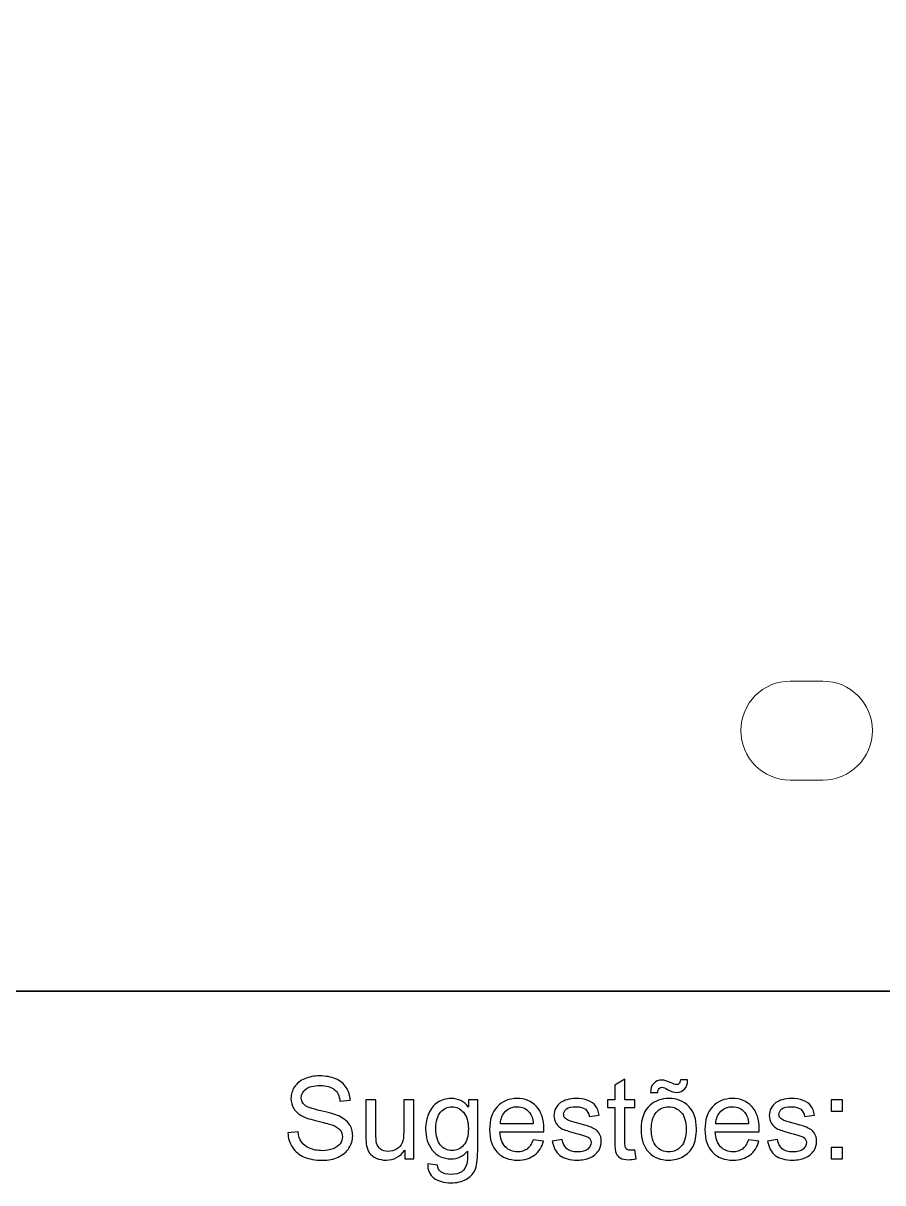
# Model space of a CAD drawing. Header units: centimetres. Extents: x -18.3 to 18.6, y -13.4 to 12.4.
# Drawn here: x -9.24 to -4.46, y -13.38 to -6.94 of the extents above; entities that cross this region are included whole.
import ezdxf

# ---------------------------------------------------------------- set-up
doc = ezdxf.new("R2010")
doc.units = ezdxf.units.CM
doc.header["$MEASUREMENT"] = 0
doc.layers.add('Camada 1', color=7, linetype='Continuous')
doc.layers.add('layer 1', color=7, linetype='Continuous')

msp = doc.modelspace()

# ---------------------------------------------------------------- linework, layer by layer
at = {"layer": 'Camada 1', "color": 250, "lineweight": 35}
for points in [[(-18.25491, 10.43513), (-18.15603, 11.52576), (-17.2489, 12.38719), (-16.15374, 12.38719), (-16.15374, 12.38719), (-16.15374, 12.38719), (12.33478, 12.38719), (12.33478, 12.38719), (12.33478, 12.38719), (13.49546, 12.38719), (14.44508, 11.41972), (14.44508, 10.23722), (14.44508, 10.23722), (14.44508, 10.23722), (14.43758, -10.43091), (14.43758, -10.43091)], [(14.44509, -10.36075), (14.34621, -11.45138), (13.43908, -12.31281), (12.34392, -12.31281), (12.34392, -12.31281), (12.34392, -12.31281), (-16.1446, -12.31281), (-16.1446, -12.31281), (-16.1446, -12.31281), (-17.30528, -12.31281), (-18.2549, -11.34534), (-18.2549, -10.16284), (-18.2549, -10.16284), (-18.2549, -10.16284), (-18.25491, 10.43513), (-18.25491, 10.43513)]]:
    msp.add_open_spline(points, degree=3, knots=[0, 0, 0, 0, 0.2, 0.2, 0.2, 0.2, 0.4, 0.4, 0.4, 0.4, 0.6, 0.6, 0.6, 0.6, 1, 1, 1, 1], dxfattribs=at)
at = {"layer": 'Camada 1', "color": 230, "lineweight": 9}
msp.add_open_spline([(-4.97863, -11.14028), (-4.97863, -11.14028), (-4.79764, -11.14028), (-4.79764, -11.14028), (-4.79764, -11.14028), (-4.64639, -11.14028), (-4.52264, -11.01653), (-4.52264, -10.86529), (-4.52264, -10.86529), (-4.52264, -10.86529), (-4.52264, -10.86529), (-4.52264, -10.86529), (-4.52264, -10.86529), (-4.52264, -10.71403), (-4.64641, -10.59028), (-4.79764, -10.59028), (-4.79764, -10.59028), (-4.79764, -10.59028), (-4.97863, -10.59028), (-4.97863, -10.59028), (-4.97863, -10.59028), (-5.12986, -10.59028), (-5.25363, -10.71403), (-5.25363, -10.86529), (-5.25363, -10.86529), (-5.25363, -10.86529), (-5.25363, -10.86529), (-5.25363, -10.86529), (-5.25363, -10.86529), (-5.25363, -11.01653), (-5.12988, -11.14028), (-4.97863, -11.14028)], degree=3, knots=[0, 0, 0, 0, 0.1111111, 0.1111111, 0.1111111, 0.1111111, 0.2222222, 0.2222222, 0.2222222, 0.2222222, 0.3333333, 0.3333333, 0.3333333, 0.3333333, 0.4444444, 0.4444444, 0.4444444, 0.4444444, 0.5555556, 0.5555556, 0.5555556, 0.5555556, 0.6666667, 0.6666667, 0.6666667, 0.6666667, 0.7777778, 0.7777778, 0.7777778, 0.7777778, 1, 1, 1, 1], dxfattribs=at)
at = {"layer": 'layer 1', "color": 251}
for points, knots in [([(-7.76977, -13.09862), (-7.76977, -13.09862), (-7.71344, -13.09356), (-7.71344, -13.09356), (-7.71344, -13.09356), (-7.7108, -13.11634), (-7.70458, -13.13501), (-7.69477, -13.14968), (-7.69477, -13.14968), (-7.68496, -13.16423), (-7.66977, -13.17605), (-7.6492, -13.18512), (-7.6492, -13.18512), (-7.62863, -13.19408), (-7.60542, -13.19862), (-7.57968, -13.19862), (-7.57968, -13.19862), (-7.55679, -13.19862), (-7.53664, -13.19524), (-7.51913, -13.18839), (-7.51913, -13.18839), (-7.50162, -13.18153), (-7.48865, -13.17214), (-7.4801, -13.16022), (-7.4801, -13.16022), (-7.47156, -13.1483), (-7.46724, -13.13533), (-7.46724, -13.12141), (-7.46724, -13.12141), (-7.46724, -13.10727), (-7.47135, -13.09493), (-7.47958, -13.08427), (-7.47958, -13.08427), (-7.4878, -13.07373), (-7.50141, -13.06487), (-7.5204, -13.05759), (-7.5204, -13.05759), (-7.53253, -13.05295), (-7.55943, -13.04556), (-7.6011, -13.03554), (-7.6011, -13.03554), (-7.64276, -13.02552), (-7.67188, -13.01613), (-7.68854, -13.00727), (-7.68854, -13.00727), (-7.71017, -12.99588), (-7.7262, -12.98174), (-7.73675, -12.96497), (-7.73675, -12.96497), (-7.7474, -12.9482), (-7.75268, -12.92932), (-7.75268, -12.90854), (-7.75268, -12.90854), (-7.75268, -12.88554), (-7.74614, -12.86413), (-7.73316, -12.8443), (-7.73316, -12.8443), (-7.72019, -12.82436), (-7.70131, -12.80928), (-7.67631, -12.79894), (-7.67631, -12.79894), (-7.65141, -12.7886), (-7.62367, -12.78343), (-7.59318, -12.78343), (-7.59318, -12.78343), (-7.55964, -12.78343), (-7.53, -12.78881), (-7.50437, -12.79968), (-7.50437, -12.79968), (-7.47873, -12.81044), (-7.45901, -12.82636), (-7.44519, -12.84746), (-7.44519, -12.84746), (-7.43137, -12.86845), (-7.42399, -12.89229), (-7.42293, -12.91887), (-7.42293, -12.91887), (-7.42293, -12.91887), (-7.48053, -12.9233), (-7.48053, -12.9233), (-7.48053, -12.9233), (-7.48359, -12.89472), (-7.49403, -12.87309), (-7.51186, -12.85854), (-7.51186, -12.85854), (-7.52968, -12.84387), (-7.55605, -12.8366), (-7.59086, -12.8366), (-7.59086, -12.8366), (-7.62715, -12.8366), (-7.65363, -12.84324), (-7.67019, -12.85653), (-7.67019, -12.85653), (-7.68675, -12.86982), (-7.69508, -12.88586), (-7.69508, -12.90463), (-7.69508, -12.90463), (-7.69508, -12.92088), (-7.68918, -12.93428), (-7.67747, -12.94482), (-7.67747, -12.94482), (-7.66586, -12.95527), (-7.6358, -12.96613), (-7.58707, -12.9771), (-7.58707, -12.9771), (-7.53833, -12.98818), (-7.50489, -12.99778), (-7.48675, -13.006), (-7.48675, -13.006), (-7.46048, -13.01814), (-7.44097, -13.03343), (-7.42842, -13.0521), (-7.42842, -13.0521), (-7.41586, -13.07067), (-7.40964, -13.09208), (-7.40964, -13.11634), (-7.40964, -13.11634), (-7.40964, -13.1405), (-7.4165, -13.16307), (-7.43032, -13.18438), (-7.43032, -13.18438), (-7.44413, -13.20569), (-7.46386, -13.22225), (-7.4897, -13.23406), (-7.4897, -13.23406), (-7.51555, -13.24588), (-7.54456, -13.25178), (-7.57694, -13.25178), (-7.57694, -13.25178), (-7.61787, -13.25178), (-7.65215, -13.24577), (-7.67979, -13.23385), (-7.67979, -13.23385), (-7.70753, -13.22193), (-7.72915, -13.204), (-7.74487, -13.17995), (-7.74487, -13.17995), (-7.76069, -13.156), (-7.76892, -13.12889), (-7.76977, -13.09862)], [0, 0, 0, 0, 0.0277778, 0.0277778, 0.0277778, 0.0277778, 0.0555556, 0.0555556, 0.0555556, 0.0555556, 0.0833333, 0.0833333, 0.0833333, 0.0833333, 0.1111111, 0.1111111, 0.1111111, 0.1111111, 0.1388889, 0.1388889, 0.1388889, 0.1388889, 0.1666667, 0.1666667, 0.1666667, 0.1666667, 0.1944444, 0.1944444, 0.1944444, 0.1944444, 0.2222222, 0.2222222, 0.2222222, 0.2222222, 0.25, 0.25, 0.25, 0.25, 0.2777778, 0.2777778, 0.2777778, 0.2777778, 0.3055556, 0.3055556, 0.3055556, 0.3055556, 0.3333333, 0.3333333, 0.3333333, 0.3333333, 0.3611111, 0.3611111, 0.3611111, 0.3611111, 0.3888889, 0.3888889, 0.3888889, 0.3888889, 0.4166667, 0.4166667, 0.4166667, 0.4166667, 0.4444444, 0.4444444, 0.4444444, 0.4444444, 0.4722222, 0.4722222, 0.4722222, 0.4722222, 0.5, 0.5, 0.5, 0.5, 0.5277778, 0.5277778, 0.5277778, 0.5277778, 0.5555556, 0.5555556, 0.5555556, 0.5555556, 0.5833333, 0.5833333, 0.5833333, 0.5833333, 0.6111111, 0.6111111, 0.6111111, 0.6111111, 0.6388889, 0.6388889, 0.6388889, 0.6388889, 0.6666667, 0.6666667, 0.6666667, 0.6666667, 0.6944444, 0.6944444, 0.6944444, 0.6944444, 0.7222222, 0.7222222, 0.7222222, 0.7222222, 0.75, 0.75, 0.75, 0.75, 0.7777778, 0.7777778, 0.7777778, 0.7777778, 0.8055556, 0.8055556, 0.8055556, 0.8055556, 0.8333333, 0.8333333, 0.8333333, 0.8333333, 0.8611111, 0.8611111, 0.8611111, 0.8611111, 0.8888889, 0.8888889, 0.8888889, 0.8888889, 0.9166667, 0.9166667, 0.9166667, 0.9166667, 0.9444444, 0.9444444, 0.9444444, 0.9444444, 1, 1, 1, 1]), ([(-5.84162, -13.19451), (-5.84162, -13.19451), (-5.83403, -13.24366), (-5.83403, -13.24366), (-5.83403, -13.24366), (-5.84964, -13.24693), (-5.86367, -13.24862), (-5.8759, -13.24862), (-5.8759, -13.24862), (-5.89605, -13.24862), (-5.91166, -13.24546), (-5.92285, -13.23902), (-5.92285, -13.23902), (-5.93392, -13.23259), (-5.94173, -13.22425), (-5.94626, -13.21381), (-5.94626, -13.21381), (-5.9508, -13.20337), (-5.95301, -13.18143), (-5.95301, -13.14799), (-5.95301, -13.14799), (-5.95301, -13.14799), (-5.95301, -12.95875), (-5.95301, -12.95875), (-5.95301, -12.95875), (-5.95301, -12.95875), (-5.99415, -12.95875), (-5.99415, -12.95875), (-5.99415, -12.95875), (-5.99415, -12.95875), (-5.99415, -12.91571), (-5.99415, -12.91571), (-5.99415, -12.91571), (-5.99415, -12.91571), (-5.95301, -12.91571), (-5.95301, -12.91571), (-5.95301, -12.91571), (-5.95301, -12.91571), (-5.95301, -12.83449), (-5.95301, -12.83449), (-5.95301, -12.83449), (-5.95301, -12.83449), (-5.89732, -12.80105), (-5.89732, -12.80105), (-5.89732, -12.80105), (-5.89732, -12.80105), (-5.89732, -12.91571), (-5.89732, -12.91571), (-5.89732, -12.91571), (-5.89732, -12.91571), (-5.84162, -12.91571), (-5.84162, -12.91571), (-5.84162, -12.91571), (-5.84162, -12.91571), (-5.84162, -12.95875), (-5.84162, -12.95875), (-5.84162, -12.95875), (-5.84162, -12.95875), (-5.89732, -12.95875), (-5.89732, -12.95875), (-5.89732, -12.95875), (-5.89732, -12.95875), (-5.89732, -13.15115), (-5.89732, -13.15115), (-5.89732, -13.15115), (-5.89732, -13.16708), (-5.89637, -13.17731), (-5.89436, -13.18185), (-5.89436, -13.18185), (-5.89247, -13.18638), (-5.8893, -13.18997), (-5.88487, -13.19271), (-5.88487, -13.19271), (-5.88044, -13.19535), (-5.87411, -13.19672), (-5.86588, -13.19672), (-5.86588, -13.19672), (-5.85977, -13.19672), (-5.85164, -13.19598), (-5.84162, -13.19451)], [0, 0, 0, 0, 0.047619, 0.047619, 0.047619, 0.047619, 0.0952381, 0.0952381, 0.0952381, 0.0952381, 0.1428571, 0.1428571, 0.1428571, 0.1428571, 0.1904762, 0.1904762, 0.1904762, 0.1904762, 0.2380952, 0.2380952, 0.2380952, 0.2380952, 0.2857143, 0.2857143, 0.2857143, 0.2857143, 0.3333333, 0.3333333, 0.3333333, 0.3333333, 0.3809524, 0.3809524, 0.3809524, 0.3809524, 0.4285714, 0.4285714, 0.4285714, 0.4285714, 0.4761905, 0.4761905, 0.4761905, 0.4761905, 0.5238095, 0.5238095, 0.5238095, 0.5238095, 0.5714286, 0.5714286, 0.5714286, 0.5714286, 0.6190476, 0.6190476, 0.6190476, 0.6190476, 0.6666667, 0.6666667, 0.6666667, 0.6666667, 0.7142857, 0.7142857, 0.7142857, 0.7142857, 0.7619048, 0.7619048, 0.7619048, 0.7619048, 0.8095238, 0.8095238, 0.8095238, 0.8095238, 0.8571429, 0.8571429, 0.8571429, 0.8571429, 0.9047619, 0.9047619, 0.9047619, 0.9047619, 1, 1, 1, 1]), ([(-5.75502, -12.87584), (-5.75523, -12.85463), (-5.74933, -12.83776), (-5.73741, -12.8251), (-5.73741, -12.8251), (-5.7257, -12.81255), (-5.71061, -12.80622), (-5.69226, -12.80622), (-5.69226, -12.80622), (-5.6795, -12.80622), (-5.66209, -12.8116), (-5.64015, -12.82246), (-5.64015, -12.82246), (-5.62802, -12.82847), (-5.61831, -12.83153), (-5.61114, -12.83153), (-5.61114, -12.83153), (-5.6045, -12.83153), (-5.59943, -12.82974), (-5.59595, -12.82615), (-5.59595, -12.82615), (-5.59247, -12.82267), (-5.59004, -12.8155), (-5.58857, -12.80495), (-5.58857, -12.80495), (-5.58857, -12.80495), (-5.54869, -12.80495), (-5.54869, -12.80495), (-5.54869, -12.80495), (-5.54933, -12.82837), (-5.55523, -12.84588), (-5.56642, -12.85759), (-5.56642, -12.85759), (-5.5776, -12.8693), (-5.59173, -12.8752), (-5.60903, -12.8752), (-5.60903, -12.8752), (-5.6219, -12.8752), (-5.63899, -12.8694), (-5.66009, -12.8579), (-5.66009, -12.8579), (-5.6739, -12.85041), (-5.68403, -12.84672), (-5.69047, -12.84672), (-5.69047, -12.84672), (-5.69743, -12.84672), (-5.70312, -12.84915), (-5.70734, -12.85411), (-5.70734, -12.85411), (-5.71188, -12.85896), (-5.71409, -12.86624), (-5.71388, -12.87584), (-5.71388, -12.87584), (-5.71388, -12.87584), (-5.75502, -12.87584), (-5.75502, -12.87584)], [0, 0, 0, 0, 0.0666667, 0.0666667, 0.0666667, 0.0666667, 0.1333333, 0.1333333, 0.1333333, 0.1333333, 0.2, 0.2, 0.2, 0.2, 0.2666667, 0.2666667, 0.2666667, 0.2666667, 0.3333333, 0.3333333, 0.3333333, 0.3333333, 0.4, 0.4, 0.4, 0.4, 0.4666667, 0.4666667, 0.4666667, 0.4666667, 0.5333333, 0.5333333, 0.5333333, 0.5333333, 0.6, 0.6, 0.6, 0.6, 0.6666667, 0.6666667, 0.6666667, 0.6666667, 0.7333333, 0.7333333, 0.7333333, 0.7333333, 0.8, 0.8, 0.8, 0.8, 0.8666667, 0.8666667, 0.8666667, 0.8666667, 1, 1, 1, 1]), ([(-7.1204, -13.24419), (-7.1204, -13.24419), (-7.1204, -13.19535), (-7.1204, -13.19535), (-7.1204, -13.19535), (-7.14593, -13.23259), (-7.18053, -13.25115), (-7.2243, -13.25115), (-7.2243, -13.25115), (-7.24361, -13.25115), (-7.26165, -13.24746), (-7.27842, -13.24008), (-7.27842, -13.24008), (-7.29519, -13.23259), (-7.30764, -13.2233), (-7.31576, -13.21212), (-7.31576, -13.21212), (-7.32388, -13.20084), (-7.32958, -13.18712), (-7.33285, -13.17088), (-7.33285, -13.17088), (-7.33506, -13.15991), (-7.33622, -13.14261), (-7.33622, -13.11898), (-7.33622, -13.11898), (-7.33622, -13.11898), (-7.33622, -12.91571), (-7.33622, -12.91571), (-7.33622, -12.91571), (-7.33622, -12.91571), (-7.28053, -12.91571), (-7.28053, -12.91571), (-7.28053, -12.91571), (-7.28053, -12.91571), (-7.28053, -13.09746), (-7.28053, -13.09746), (-7.28053, -13.09746), (-7.28053, -13.12647), (-7.27937, -13.14609), (-7.27715, -13.15611), (-7.27715, -13.15611), (-7.27367, -13.17077), (-7.26629, -13.18216), (-7.25489, -13.1905), (-7.25489, -13.1905), (-7.24361, -13.19883), (-7.22968, -13.20305), (-7.21302, -13.20305), (-7.21302, -13.20305), (-7.19635, -13.20305), (-7.18074, -13.19883), (-7.16618, -13.19029), (-7.16618, -13.19029), (-7.15163, -13.18174), (-7.14129, -13.17003), (-7.13517, -13.15537), (-7.13517, -13.15537), (-7.12916, -13.14071), (-7.1261, -13.1193), (-7.1261, -13.09134), (-7.1261, -13.09134), (-7.1261, -13.09134), (-7.1261, -12.91571), (-7.1261, -12.91571), (-7.1261, -12.91571), (-7.1261, -12.91571), (-7.0704, -12.91571), (-7.0704, -12.91571), (-7.0704, -12.91571), (-7.0704, -12.91571), (-7.0704, -13.24419), (-7.0704, -13.24419), (-7.0704, -13.24419), (-7.0704, -13.24419), (-7.1204, -13.24419), (-7.1204, -13.24419)], [0, 0, 0, 0, 0.05, 0.05, 0.05, 0.05, 0.1, 0.1, 0.1, 0.1, 0.15, 0.15, 0.15, 0.15, 0.2, 0.2, 0.2, 0.2, 0.25, 0.25, 0.25, 0.25, 0.3, 0.3, 0.3, 0.3, 0.35, 0.35, 0.35, 0.35, 0.4, 0.4, 0.4, 0.4, 0.45, 0.45, 0.45, 0.45, 0.5, 0.5, 0.5, 0.5, 0.55, 0.55, 0.55, 0.55, 0.6, 0.6, 0.6, 0.6, 0.65, 0.65, 0.65, 0.65, 0.7, 0.7, 0.7, 0.7, 0.75, 0.75, 0.75, 0.75, 0.8, 0.8, 0.8, 0.8, 0.85, 0.85, 0.85, 0.85, 0.9, 0.9, 0.9, 0.9, 1, 1, 1, 1]), ([(-6.99319, -13.27141), (-6.99319, -13.27141), (-6.93939, -13.279), (-6.93939, -13.279), (-6.93939, -13.279), (-6.93718, -13.29567), (-6.93085, -13.3078), (-6.92051, -13.3155), (-6.92051, -13.3155), (-6.90669, -13.32573), (-6.88781, -13.3309), (-6.86387, -13.3309), (-6.86387, -13.3309), (-6.83813, -13.3309), (-6.81819, -13.32573), (-6.80416, -13.3155), (-6.80416, -13.3155), (-6.79013, -13.30527), (-6.78064, -13.29081), (-6.77568, -13.27235), (-6.77568, -13.27235), (-6.77283, -13.26107), (-6.77146, -13.23733), (-6.77167, -13.20115), (-6.77167, -13.20115), (-6.79604, -13.22984), (-6.82631, -13.24419), (-6.8626, -13.24419), (-6.8626, -13.24419), (-6.90775, -13.24419), (-6.94277, -13.22795), (-6.96745, -13.19535), (-6.96745, -13.19535), (-6.99224, -13.16286), (-7.00458, -13.12383), (-7.00458, -13.07837), (-7.00458, -13.07837), (-7.00458, -13.04704), (-6.99889, -13.01814), (-6.9876, -12.99166), (-6.9876, -12.99166), (-6.97631, -12.96518), (-6.95986, -12.94482), (-6.93834, -12.93037), (-6.93834, -12.93037), (-6.91682, -12.91592), (-6.8915, -12.90875), (-6.86239, -12.90875), (-6.86239, -12.90875), (-6.82368, -12.90875), (-6.79171, -12.92457), (-6.76661, -12.95622), (-6.76661, -12.95622), (-6.76661, -12.95622), (-6.76661, -12.91571), (-6.76661, -12.91571), (-6.76661, -12.91571), (-6.76661, -12.91571), (-6.71534, -12.91571), (-6.71534, -12.91571), (-6.71534, -12.91571), (-6.71534, -12.91571), (-6.71534, -13.19936), (-6.71534, -13.19936), (-6.71534, -13.19936), (-6.71534, -13.25052), (-6.72051, -13.2867), (-6.73095, -13.30801), (-6.73095, -13.30801), (-6.74129, -13.32932), (-6.75785, -13.34619), (-6.78032, -13.35854), (-6.78032, -13.35854), (-6.8029, -13.37088), (-6.83064, -13.3771), (-6.86355, -13.3771), (-6.86355, -13.3771), (-6.90268, -13.3771), (-6.93422, -13.36835), (-6.95827, -13.35073), (-6.95827, -13.35073), (-6.98243, -13.33322), (-6.99403, -13.30674), (-6.99319, -13.27141)], [0, 0, 0, 0, 0.0454545, 0.0454545, 0.0454545, 0.0454545, 0.0909091, 0.0909091, 0.0909091, 0.0909091, 0.1363636, 0.1363636, 0.1363636, 0.1363636, 0.1818182, 0.1818182, 0.1818182, 0.1818182, 0.2272727, 0.2272727, 0.2272727, 0.2272727, 0.2727273, 0.2727273, 0.2727273, 0.2727273, 0.3181818, 0.3181818, 0.3181818, 0.3181818, 0.3636364, 0.3636364, 0.3636364, 0.3636364, 0.4090909, 0.4090909, 0.4090909, 0.4090909, 0.4545455, 0.4545455, 0.4545455, 0.4545455, 0.5, 0.5, 0.5, 0.5, 0.5454545, 0.5454545, 0.5454545, 0.5454545, 0.5909091, 0.5909091, 0.5909091, 0.5909091, 0.6363636, 0.6363636, 0.6363636, 0.6363636, 0.6818182, 0.6818182, 0.6818182, 0.6818182, 0.7272727, 0.7272727, 0.7272727, 0.7272727, 0.7727273, 0.7727273, 0.7727273, 0.7727273, 0.8181818, 0.8181818, 0.8181818, 0.8181818, 0.8636364, 0.8636364, 0.8636364, 0.8636364, 0.9090909, 0.9090909, 0.9090909, 0.9090909, 1, 1, 1, 1]), ([(-6.40691, -13.13786), (-6.40691, -13.13786), (-6.34931, -13.14546), (-6.34931, -13.14546), (-6.34931, -13.14546), (-6.35828, -13.17889), (-6.37505, -13.20495), (-6.39952, -13.22341), (-6.39952, -13.22341), (-6.424, -13.24187), (-6.45522, -13.25115), (-6.4933, -13.25115), (-6.4933, -13.25115), (-6.54119, -13.25115), (-6.57916, -13.23638), (-6.60722, -13.20685), (-6.60722, -13.20685), (-6.63528, -13.17742), (-6.64931, -13.13596), (-6.64931, -13.08269), (-6.64931, -13.08269), (-6.64931, -13.02763), (-6.63518, -12.9848), (-6.6068, -12.95442), (-6.6068, -12.95442), (-6.57843, -12.92394), (-6.54161, -12.90875), (-6.49636, -12.90875), (-6.49636, -12.90875), (-6.45258, -12.90875), (-6.41682, -12.92362), (-6.38908, -12.95347), (-6.38908, -12.95347), (-6.36134, -12.98333), (-6.34741, -13.02531), (-6.34741, -13.07942), (-6.34741, -13.07942), (-6.34741, -13.08269), (-6.34752, -13.08765), (-6.34773, -13.09419), (-6.34773, -13.09419), (-6.34773, -13.09419), (-6.59235, -13.09419), (-6.59235, -13.09419), (-6.59235, -13.09419), (-6.59024, -13.13016), (-6.58011, -13.1578), (-6.56176, -13.17689), (-6.56176, -13.17689), (-6.54351, -13.19598), (-6.52062, -13.20558), (-6.4933, -13.20558), (-6.4933, -13.20558), (-6.47294, -13.20558), (-6.45554, -13.2002), (-6.44119, -13.18944), (-6.44119, -13.18944), (-6.42674, -13.17868), (-6.41535, -13.16149), (-6.40691, -13.13786)], [0, 0, 0, 0, 0.0625, 0.0625, 0.0625, 0.0625, 0.125, 0.125, 0.125, 0.125, 0.1875, 0.1875, 0.1875, 0.1875, 0.25, 0.25, 0.25, 0.25, 0.3125, 0.3125, 0.3125, 0.3125, 0.375, 0.375, 0.375, 0.375, 0.4375, 0.4375, 0.4375, 0.4375, 0.5, 0.5, 0.5, 0.5, 0.5625, 0.5625, 0.5625, 0.5625, 0.625, 0.625, 0.625, 0.625, 0.6875, 0.6875, 0.6875, 0.6875, 0.75, 0.75, 0.75, 0.75, 0.8125, 0.8125, 0.8125, 0.8125, 0.875, 0.875, 0.875, 0.875, 1, 1, 1, 1]), ([(-6.30111, -13.14609), (-6.30111, -13.14609), (-6.24605, -13.13723), (-6.24605, -13.13723), (-6.24605, -13.13723), (-6.24299, -13.15927), (-6.23434, -13.17615), (-6.2202, -13.18797), (-6.2202, -13.18797), (-6.20607, -13.19968), (-6.18624, -13.20558), (-6.16092, -13.20558), (-6.16092, -13.20558), (-6.13529, -13.20558), (-6.1163, -13.20041), (-6.10385, -13.18997), (-6.10385, -13.18997), (-6.09151, -13.17963), (-6.08529, -13.1674), (-6.08529, -13.15337), (-6.08529, -13.15337), (-6.08529, -13.14081), (-6.09088, -13.1309), (-6.10195, -13.12373), (-6.10195, -13.12373), (-6.10976, -13.11877), (-6.12875, -13.11254), (-6.15892, -13.10484), (-6.15892, -13.10484), (-6.19963, -13.09461), (-6.2278, -13.08575), (-6.24362, -13.07826), (-6.24362, -13.07826), (-6.25934, -13.07067), (-6.27126, -13.06033), (-6.27938, -13.04704), (-6.27938, -13.04704), (-6.2875, -13.03385), (-6.29162, -13.01919), (-6.29162, -13.00316), (-6.29162, -13.00316), (-6.29162, -12.98849), (-6.28824, -12.97499), (-6.2816, -12.96255), (-6.2816, -12.96255), (-6.27484, -12.9501), (-6.26577, -12.93976), (-6.25427, -12.93153), (-6.25427, -12.93153), (-6.24562, -12.9252), (-6.23381, -12.91982), (-6.21894, -12.91539), (-6.21894, -12.91539), (-6.20396, -12.91096), (-6.18803, -12.90875), (-6.17094, -12.90875), (-6.17094, -12.90875), (-6.1452, -12.90875), (-6.12263, -12.91244), (-6.10322, -12.91993), (-6.10322, -12.91993), (-6.08371, -12.92731), (-6.06936, -12.93744), (-6.06008, -12.9501), (-6.06008, -12.9501), (-6.0509, -12.96286), (-6.04446, -12.97984), (-6.04098, -13.00115), (-6.04098, -13.00115), (-6.04098, -13.00115), (-6.09541, -13.00875), (-6.09541, -13.00875), (-6.09541, -13.00875), (-6.09784, -12.99166), (-6.10501, -12.97826), (-6.11683, -12.96866), (-6.11683, -12.96866), (-6.12864, -12.95906), (-6.14531, -12.95432), (-6.16693, -12.95432), (-6.16693, -12.95432), (-6.19235, -12.95432), (-6.2106, -12.95854), (-6.22147, -12.96698), (-6.22147, -12.96698), (-6.23233, -12.97541), (-6.23782, -12.98533), (-6.23782, -12.99662), (-6.23782, -12.99662), (-6.23782, -13.00379), (-6.2356, -13.01033), (-6.23107, -13.01613), (-6.23107, -13.01613), (-6.22653, -13.02204), (-6.21946, -13.027), (-6.20976, -13.0309), (-6.20976, -13.0309), (-6.20417, -13.03301), (-6.18792, -13.03776), (-6.16071, -13.04514), (-6.16071, -13.04514), (-6.12147, -13.05558), (-6.09404, -13.06423), (-6.07843, -13.07088), (-6.07843, -13.07088), (-6.06282, -13.07752), (-6.05058, -13.08733), (-6.04172, -13.09999), (-6.04172, -13.09999), (-6.03276, -13.11276), (-6.02833, -13.12858), (-6.02833, -13.14757), (-6.02833, -13.14757), (-6.02833, -13.16603), (-6.03371, -13.18343), (-6.04457, -13.19978), (-6.04457, -13.19978), (-6.05544, -13.21613), (-6.07105, -13.22879), (-6.09141, -13.23776), (-6.09141, -13.23776), (-6.11187, -13.24672), (-6.13497, -13.25115), (-6.16071, -13.25115), (-6.16071, -13.25115), (-6.20333, -13.25115), (-6.23592, -13.24229), (-6.25828, -13.22468), (-6.25828, -13.22468), (-6.28065, -13.20695), (-6.29489, -13.18079), (-6.30111, -13.14609)], [0, 0, 0, 0, 0.0294118, 0.0294118, 0.0294118, 0.0294118, 0.0588235, 0.0588235, 0.0588235, 0.0588235, 0.0882353, 0.0882353, 0.0882353, 0.0882353, 0.1176471, 0.1176471, 0.1176471, 0.1176471, 0.1470588, 0.1470588, 0.1470588, 0.1470588, 0.1764706, 0.1764706, 0.1764706, 0.1764706, 0.2058824, 0.2058824, 0.2058824, 0.2058824, 0.2352941, 0.2352941, 0.2352941, 0.2352941, 0.2647059, 0.2647059, 0.2647059, 0.2647059, 0.2941176, 0.2941176, 0.2941176, 0.2941176, 0.3235294, 0.3235294, 0.3235294, 0.3235294, 0.3529412, 0.3529412, 0.3529412, 0.3529412, 0.3823529, 0.3823529, 0.3823529, 0.3823529, 0.4117647, 0.4117647, 0.4117647, 0.4117647, 0.4411765, 0.4411765, 0.4411765, 0.4411765, 0.4705882, 0.4705882, 0.4705882, 0.4705882, 0.5, 0.5, 0.5, 0.5, 0.5294118, 0.5294118, 0.5294118, 0.5294118, 0.5588235, 0.5588235, 0.5588235, 0.5588235, 0.5882353, 0.5882353, 0.5882353, 0.5882353, 0.6176471, 0.6176471, 0.6176471, 0.6176471, 0.6470588, 0.6470588, 0.6470588, 0.6470588, 0.6764706, 0.6764706, 0.6764706, 0.6764706, 0.7058824, 0.7058824, 0.7058824, 0.7058824, 0.7352941, 0.7352941, 0.7352941, 0.7352941, 0.7647059, 0.7647059, 0.7647059, 0.7647059, 0.7941176, 0.7941176, 0.7941176, 0.7941176, 0.8235294, 0.8235294, 0.8235294, 0.8235294, 0.8529412, 0.8529412, 0.8529412, 0.8529412, 0.8823529, 0.8823529, 0.8823529, 0.8823529, 0.9117647, 0.9117647, 0.9117647, 0.9117647, 0.9411765, 0.9411765, 0.9411765, 0.9411765, 1, 1, 1, 1]), ([(-5.80755, -13.07995), (-5.80755, -13.0193), (-5.79068, -12.97436), (-5.75682, -12.94514), (-5.75682, -12.94514), (-5.72865, -12.92088), (-5.69416, -12.90875), (-5.65355, -12.90875), (-5.65355, -12.90875), (-5.6085, -12.90875), (-5.57158, -12.92352), (-5.54289, -12.95305), (-5.54289, -12.95305), (-5.51431, -12.98248), (-5.49996, -13.0233), (-5.49996, -13.07531), (-5.49996, -13.07531), (-5.49996, -13.1175), (-5.50629, -13.15062), (-5.51895, -13.17478), (-5.51895, -13.17478), (-5.53161, -13.19894), (-5.55007, -13.21771), (-5.57433, -13.23111), (-5.57433, -13.23111), (-5.59848, -13.24451), (-5.62496, -13.25115), (-5.65355, -13.25115), (-5.65355, -13.25115), (-5.69954, -13.25115), (-5.73667, -13.23649), (-5.76504, -13.20706), (-5.76504, -13.20706), (-5.79342, -13.17763), (-5.80755, -13.13522), (-5.80755, -13.07995)], [0, 0, 0, 0, 0.1, 0.1, 0.1, 0.1, 0.2, 0.2, 0.2, 0.2, 0.3, 0.3, 0.3, 0.3, 0.4, 0.4, 0.4, 0.4, 0.5, 0.5, 0.5, 0.5, 0.6, 0.6, 0.6, 0.6, 0.7, 0.7, 0.7, 0.7, 0.8, 0.8, 0.8, 0.8, 1, 1, 1, 1]), ([(-5.21062, -13.13786), (-5.21062, -13.13786), (-5.15302, -13.14546), (-5.15302, -13.14546), (-5.15302, -13.14546), (-5.16199, -13.17889), (-5.17876, -13.20495), (-5.20323, -13.22341), (-5.20323, -13.22341), (-5.22771, -13.24187), (-5.25893, -13.25115), (-5.29701, -13.25115), (-5.29701, -13.25115), (-5.3449, -13.25115), (-5.38287, -13.23638), (-5.41093, -13.20685), (-5.41093, -13.20685), (-5.43899, -13.17742), (-5.45302, -13.13596), (-5.45302, -13.08269), (-5.45302, -13.08269), (-5.45302, -13.02763), (-5.43889, -12.9848), (-5.41051, -12.95442), (-5.41051, -12.95442), (-5.38214, -12.92394), (-5.34532, -12.90875), (-5.30007, -12.90875), (-5.30007, -12.90875), (-5.25629, -12.90875), (-5.22053, -12.92362), (-5.19279, -12.95347), (-5.19279, -12.95347), (-5.16505, -12.98333), (-5.15112, -13.02531), (-5.15112, -13.07942), (-5.15112, -13.07942), (-5.15112, -13.08269), (-5.15123, -13.08765), (-5.15144, -13.09419), (-5.15144, -13.09419), (-5.15144, -13.09419), (-5.39606, -13.09419), (-5.39606, -13.09419), (-5.39606, -13.09419), (-5.39395, -13.13016), (-5.38382, -13.1578), (-5.36547, -13.17689), (-5.36547, -13.17689), (-5.34722, -13.19598), (-5.32433, -13.20558), (-5.29701, -13.20558), (-5.29701, -13.20558), (-5.27665, -13.20558), (-5.25925, -13.2002), (-5.2449, -13.18944), (-5.2449, -13.18944), (-5.23045, -13.17868), (-5.21906, -13.16149), (-5.21062, -13.13786)], [0, 0, 0, 0, 0.0625, 0.0625, 0.0625, 0.0625, 0.125, 0.125, 0.125, 0.125, 0.1875, 0.1875, 0.1875, 0.1875, 0.25, 0.25, 0.25, 0.25, 0.3125, 0.3125, 0.3125, 0.3125, 0.375, 0.375, 0.375, 0.375, 0.4375, 0.4375, 0.4375, 0.4375, 0.5, 0.5, 0.5, 0.5, 0.5625, 0.5625, 0.5625, 0.5625, 0.625, 0.625, 0.625, 0.625, 0.6875, 0.6875, 0.6875, 0.6875, 0.75, 0.75, 0.75, 0.75, 0.8125, 0.8125, 0.8125, 0.8125, 0.875, 0.875, 0.875, 0.875, 1, 1, 1, 1]), ([(-5.10482, -13.14609), (-5.10482, -13.14609), (-5.04976, -13.13723), (-5.04976, -13.13723), (-5.04976, -13.13723), (-5.0467, -13.15927), (-5.03805, -13.17615), (-5.02391, -13.18797), (-5.02391, -13.18797), (-5.00978, -13.19968), (-4.98995, -13.20558), (-4.96463, -13.20558), (-4.96463, -13.20558), (-4.939, -13.20558), (-4.92001, -13.20041), (-4.90756, -13.18997), (-4.90756, -13.18997), (-4.89522, -13.17963), (-4.889, -13.1674), (-4.889, -13.15337), (-4.889, -13.15337), (-4.889, -13.14081), (-4.89459, -13.1309), (-4.90566, -13.12373), (-4.90566, -13.12373), (-4.91347, -13.11877), (-4.93246, -13.11254), (-4.96263, -13.10484), (-4.96263, -13.10484), (-5.00334, -13.09461), (-5.03151, -13.08575), (-5.04733, -13.07826), (-5.04733, -13.07826), (-5.06305, -13.07067), (-5.07497, -13.06033), (-5.08309, -13.04704), (-5.08309, -13.04704), (-5.09121, -13.03385), (-5.09533, -13.01919), (-5.09533, -13.00316), (-5.09533, -13.00316), (-5.09533, -12.98849), (-5.09195, -12.97499), (-5.08531, -12.96255), (-5.08531, -12.96255), (-5.07855, -12.9501), (-5.06948, -12.93976), (-5.05798, -12.93153), (-5.05798, -12.93153), (-5.04933, -12.9252), (-5.03752, -12.91982), (-5.02265, -12.91539), (-5.02265, -12.91539), (-5.00767, -12.91096), (-4.99174, -12.90875), (-4.97465, -12.90875), (-4.97465, -12.90875), (-4.94891, -12.90875), (-4.92634, -12.91244), (-4.90693, -12.91993), (-4.90693, -12.91993), (-4.88742, -12.92731), (-4.87307, -12.93744), (-4.86379, -12.9501), (-4.86379, -12.9501), (-4.85461, -12.96286), (-4.84817, -12.97984), (-4.84469, -13.00115), (-4.84469, -13.00115), (-4.84469, -13.00115), (-4.89912, -13.00875), (-4.89912, -13.00875), (-4.89912, -13.00875), (-4.90155, -12.99166), (-4.90872, -12.97826), (-4.92054, -12.96866), (-4.92054, -12.96866), (-4.93235, -12.95906), (-4.94902, -12.95432), (-4.97064, -12.95432), (-4.97064, -12.95432), (-4.99606, -12.95432), (-5.01431, -12.95854), (-5.02518, -12.96698), (-5.02518, -12.96698), (-5.03604, -12.97541), (-5.04153, -12.98533), (-5.04153, -12.99662), (-5.04153, -12.99662), (-5.04153, -13.00379), (-5.03931, -13.01033), (-5.03478, -13.01613), (-5.03478, -13.01613), (-5.03024, -13.02204), (-5.02317, -13.027), (-5.01347, -13.0309), (-5.01347, -13.0309), (-5.00788, -13.03301), (-4.99163, -13.03776), (-4.96442, -13.04514), (-4.96442, -13.04514), (-4.92518, -13.05558), (-4.89775, -13.06423), (-4.88214, -13.07088), (-4.88214, -13.07088), (-4.86653, -13.07752), (-4.85429, -13.08733), (-4.84543, -13.09999), (-4.84543, -13.09999), (-4.83647, -13.11276), (-4.83204, -13.12858), (-4.83204, -13.14757), (-4.83204, -13.14757), (-4.83204, -13.16603), (-4.83742, -13.18343), (-4.84828, -13.19978), (-4.84828, -13.19978), (-4.85915, -13.21613), (-4.87476, -13.22879), (-4.89512, -13.23776), (-4.89512, -13.23776), (-4.91558, -13.24672), (-4.93868, -13.25115), (-4.96442, -13.25115), (-4.96442, -13.25115), (-5.00704, -13.25115), (-5.03963, -13.24229), (-5.06199, -13.22468), (-5.06199, -13.22468), (-5.08436, -13.20695), (-5.0986, -13.18079), (-5.10482, -13.14609)], [0, 0, 0, 0, 0.0294118, 0.0294118, 0.0294118, 0.0294118, 0.0588235, 0.0588235, 0.0588235, 0.0588235, 0.0882353, 0.0882353, 0.0882353, 0.0882353, 0.1176471, 0.1176471, 0.1176471, 0.1176471, 0.1470588, 0.1470588, 0.1470588, 0.1470588, 0.1764706, 0.1764706, 0.1764706, 0.1764706, 0.2058824, 0.2058824, 0.2058824, 0.2058824, 0.2352941, 0.2352941, 0.2352941, 0.2352941, 0.2647059, 0.2647059, 0.2647059, 0.2647059, 0.2941176, 0.2941176, 0.2941176, 0.2941176, 0.3235294, 0.3235294, 0.3235294, 0.3235294, 0.3529412, 0.3529412, 0.3529412, 0.3529412, 0.3823529, 0.3823529, 0.3823529, 0.3823529, 0.4117647, 0.4117647, 0.4117647, 0.4117647, 0.4411765, 0.4411765, 0.4411765, 0.4411765, 0.4705882, 0.4705882, 0.4705882, 0.4705882, 0.5, 0.5, 0.5, 0.5, 0.5294118, 0.5294118, 0.5294118, 0.5294118, 0.5588235, 0.5588235, 0.5588235, 0.5588235, 0.5882353, 0.5882353, 0.5882353, 0.5882353, 0.6176471, 0.6176471, 0.6176471, 0.6176471, 0.6470588, 0.6470588, 0.6470588, 0.6470588, 0.6764706, 0.6764706, 0.6764706, 0.6764706, 0.7058824, 0.7058824, 0.7058824, 0.7058824, 0.7352941, 0.7352941, 0.7352941, 0.7352941, 0.7647059, 0.7647059, 0.7647059, 0.7647059, 0.7941176, 0.7941176, 0.7941176, 0.7941176, 0.8235294, 0.8235294, 0.8235294, 0.8235294, 0.8529412, 0.8529412, 0.8529412, 0.8529412, 0.8823529, 0.8823529, 0.8823529, 0.8823529, 0.9117647, 0.9117647, 0.9117647, 0.9117647, 0.9411765, 0.9411765, 0.9411765, 0.9411765, 1, 1, 1, 1]), ([(-4.75103, -12.979), (-4.75103, -12.979), (-4.75103, -12.91571), (-4.75103, -12.91571), (-4.75103, -12.91571), (-4.75103, -12.91571), (-4.68774, -12.91571), (-4.68774, -12.91571), (-4.68774, -12.91571), (-4.68774, -12.91571), (-4.68774, -12.979), (-4.68774, -12.979), (-4.68774, -12.979), (-4.68774, -12.979), (-4.75103, -12.979), (-4.75103, -12.979)], [0, 0, 0, 0, 0.2, 0.2, 0.2, 0.2, 0.4, 0.4, 0.4, 0.4, 0.6, 0.6, 0.6, 0.6, 1, 1, 1, 1]), ([(-6.94762, -13.07436), (-6.94762, -13.11729), (-6.93908, -13.14862), (-6.92199, -13.16835), (-6.92199, -13.16835), (-6.90479, -13.18807), (-6.88338, -13.19799), (-6.85764, -13.19799), (-6.85764, -13.19799), (-6.83201, -13.19799), (-6.8106, -13.18818), (-6.79319, -13.16856), (-6.79319, -13.16856), (-6.77589, -13.14894), (-6.76724, -13.11814), (-6.76724, -13.07615), (-6.76724, -13.07615), (-6.76724, -13.03607), (-6.77621, -13.00579), (-6.79403, -12.98544), (-6.79403, -12.98544), (-6.81186, -12.96508), (-6.83338, -12.95495), (-6.85849, -12.95495), (-6.85849, -12.95495), (-6.88327, -12.95495), (-6.90427, -12.96497), (-6.92167, -12.98501), (-6.92167, -12.98501), (-6.93897, -13.00506), (-6.94762, -13.0348), (-6.94762, -13.07436)], [0, 0, 0, 0, 0.1111111, 0.1111111, 0.1111111, 0.1111111, 0.2222222, 0.2222222, 0.2222222, 0.2222222, 0.3333333, 0.3333333, 0.3333333, 0.3333333, 0.4444444, 0.4444444, 0.4444444, 0.4444444, 0.5555556, 0.5555556, 0.5555556, 0.5555556, 0.6666667, 0.6666667, 0.6666667, 0.6666667, 0.7777778, 0.7777778, 0.7777778, 0.7777778, 1, 1, 1, 1]), ([(-6.58919, -13.04862), (-6.58919, -13.04862), (-6.40627, -13.04862), (-6.40627, -13.04862), (-6.40627, -13.04862), (-6.4087, -13.02098), (-6.41577, -13.00031), (-6.42727, -12.98649), (-6.42727, -12.98649), (-6.44488, -12.96508), (-6.46788, -12.95432), (-6.49604, -12.95432), (-6.49604, -12.95432), (-6.52157, -12.95432), (-6.54298, -12.96286), (-6.56039, -12.97995), (-6.56039, -12.97995), (-6.57769, -12.99704), (-6.58729, -13.01993), (-6.58919, -13.04862)], [0, 0, 0, 0, 0.1666667, 0.1666667, 0.1666667, 0.1666667, 0.3333333, 0.3333333, 0.3333333, 0.3333333, 0.5, 0.5, 0.5, 0.5, 0.6666667, 0.6666667, 0.6666667, 0.6666667, 1, 1, 1, 1]), ([(-5.75059, -13.08006), (-5.75059, -13.12204), (-5.74141, -13.15347), (-5.72306, -13.17425), (-5.72306, -13.17425), (-5.7046, -13.19514), (-5.6815, -13.20558), (-5.65355, -13.20558), (-5.65355, -13.20558), (-5.62591, -13.20558), (-5.60291, -13.19514), (-5.58445, -13.17415), (-5.58445, -13.17415), (-5.5661, -13.15316), (-5.55692, -13.12119), (-5.55692, -13.07826), (-5.55692, -13.07826), (-5.55692, -13.03776), (-5.5662, -13.00706), (-5.58466, -12.98628), (-5.58466, -12.98628), (-5.60312, -12.96539), (-5.62612, -12.95495), (-5.65355, -12.95495), (-5.65355, -12.95495), (-5.6815, -12.95495), (-5.7046, -12.96529), (-5.72306, -12.98607), (-5.72306, -12.98607), (-5.74141, -13.00685), (-5.75059, -13.03818), (-5.75059, -13.08006)], [0, 0, 0, 0, 0.1111111, 0.1111111, 0.1111111, 0.1111111, 0.2222222, 0.2222222, 0.2222222, 0.2222222, 0.3333333, 0.3333333, 0.3333333, 0.3333333, 0.4444444, 0.4444444, 0.4444444, 0.4444444, 0.5555556, 0.5555556, 0.5555556, 0.5555556, 0.6666667, 0.6666667, 0.6666667, 0.6666667, 0.7777778, 0.7777778, 0.7777778, 0.7777778, 1, 1, 1, 1]), ([(-5.3929, -13.04862), (-5.3929, -13.04862), (-5.20998, -13.04862), (-5.20998, -13.04862), (-5.20998, -13.04862), (-5.21241, -13.02098), (-5.21948, -13.00031), (-5.23098, -12.98649), (-5.23098, -12.98649), (-5.24859, -12.96508), (-5.27159, -12.95432), (-5.29975, -12.95432), (-5.29975, -12.95432), (-5.32528, -12.95432), (-5.34669, -12.96286), (-5.3641, -12.97995), (-5.3641, -12.97995), (-5.3814, -12.99704), (-5.391, -13.01993), (-5.3929, -13.04862)], [0, 0, 0, 0, 0.1666667, 0.1666667, 0.1666667, 0.1666667, 0.3333333, 0.3333333, 0.3333333, 0.3333333, 0.5, 0.5, 0.5, 0.5, 0.6666667, 0.6666667, 0.6666667, 0.6666667, 1, 1, 1, 1]), ([(-4.75103, -13.24419), (-4.75103, -13.24419), (-4.75103, -13.1809), (-4.75103, -13.1809), (-4.75103, -13.1809), (-4.75103, -13.1809), (-4.68774, -13.1809), (-4.68774, -13.1809), (-4.68774, -13.1809), (-4.68774, -13.1809), (-4.68774, -13.24419), (-4.68774, -13.24419), (-4.68774, -13.24419), (-4.68774, -13.24419), (-4.75103, -13.24419), (-4.75103, -13.24419)], [0, 0, 0, 0, 0.2, 0.2, 0.2, 0.2, 0.4, 0.4, 0.4, 0.4, 0.6, 0.6, 0.6, 0.6, 1, 1, 1, 1])]:
    msp.add_open_spline(points, degree=3, knots=knots, dxfattribs=at)

doc.saveas('drawing.dxf')
